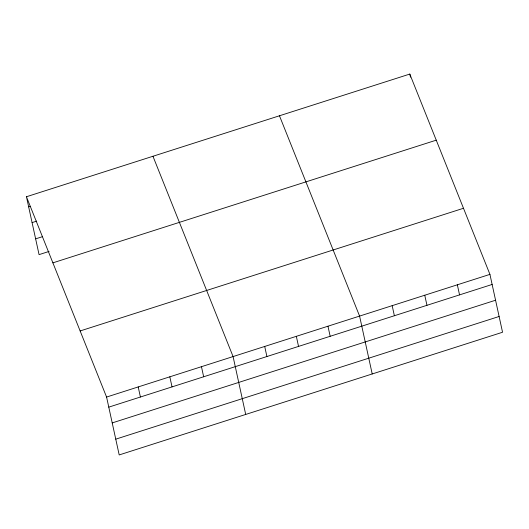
<?xml version="1.0" encoding="UTF-8"?>
<svg xmlns="http://www.w3.org/2000/svg" width="529" height="529" viewBox="0 0 529 529"><rect width="100%" height="100%" fill="white"/><g stroke="black" fill="none" stroke-linecap="round" stroke-linejoin="round"><path stroke-width="0.79" d="M26.45 196.748L409.803 74.067L489.933 274.372L502.55 332.252L119.197 454.933L106.58 397.054L26.45 196.748L39.067 254.628L49.098 251.42M28.645 206.832L30.193 206.336M32.09 222.603L36.713 221.122M35.628 238.857L42.571 236.635M52.893 262.847L436.246 140.165M80.137 330.956L463.49 208.274M106.58 397.054L489.933 274.372M108.776 407.138L492.129 284.457M112.214 422.916L495.567 300.227M115.758 439.163L499.111 316.481M279.464 115.778L359.588 316.084L372.211 373.963M152.954 156.26L233.084 356.572L245.707 414.452M457.347 284.8L459.542 294.884M409.803 74.067L410.478 77.168M424.761 295.228L426.956 305.312M392.174 305.656L394.376 315.74M327.967 326.208L330.162 336.292M296.339 336.332L298.535 346.409M264.712 346.449L266.907 356.533M201.456 366.696L203.658 376.774M169.829 376.813L172.031 386.897M138.208 386.937L140.403 397.021"/></g></svg>
